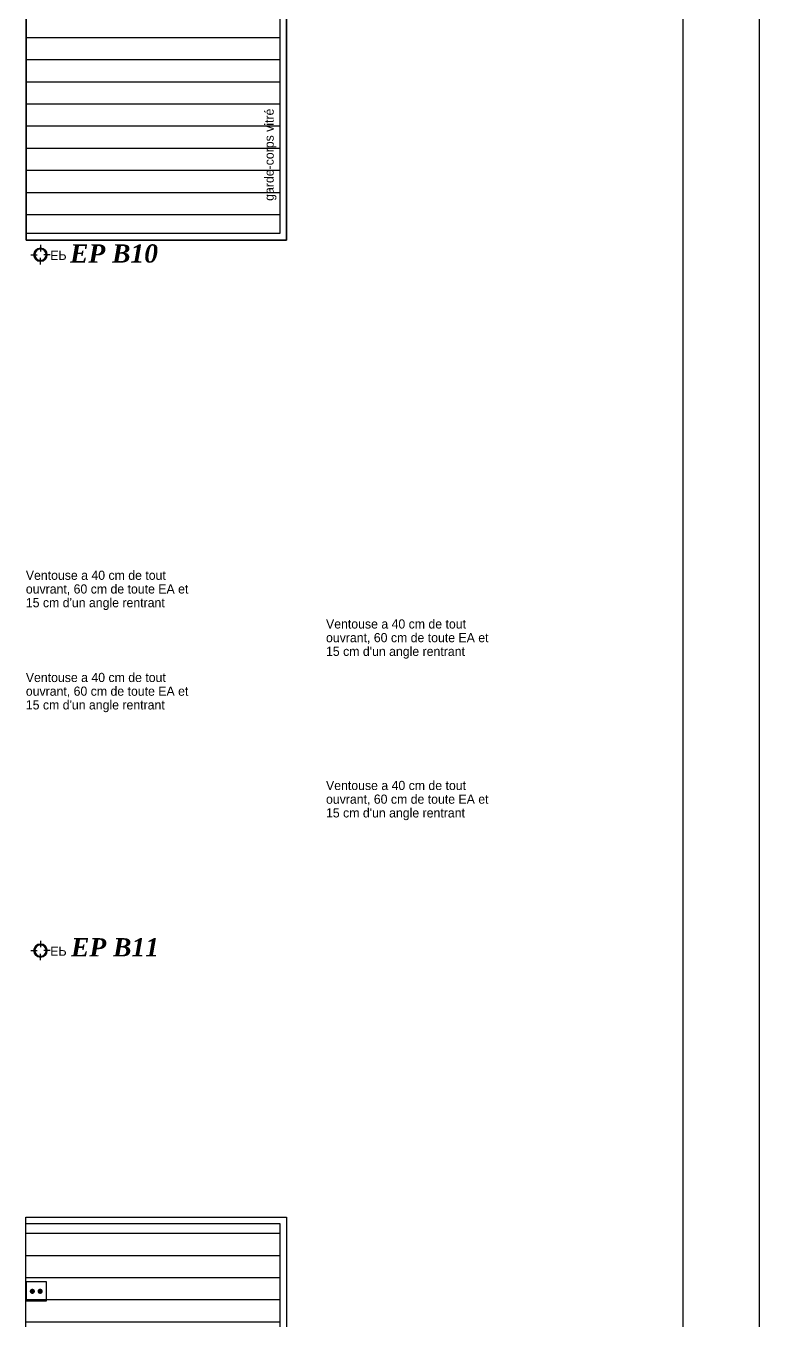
# Model space of a CAD drawing. Header units: centimetres. Extents: x -58072 to 12532, y -30603 to 6224.
# Drawn here: x 11968 to 12532, y 2738 to 3732 of the extents above; entities that cross this region are included whole.
import ezdxf

# ---------------------------------------------------------------- set-up
doc = ezdxf.new("R2010")
doc.units = ezdxf.units.CM
for name, color, linetype in [('B GÈnÈral_Hatch', 252, 'Continuous'), ('B Général', 252, 'Continuous'), ('C ANNOTATIONS-prestations', 252, 'Continuous'), ('prlm-EAU-EPEXT', 145, 'Continuous'), ('prlm-MOD-PB', 123, 'Continuous')]:
    doc.layers.add(name, color=color, linetype=linetype)
doc.layers.add('prlm-ELEC-CFO', color=1, linetype='Continuous', lineweight=25)
doc.layers.add('prlm-ZCARTOUCHE', color=181, linetype='Continuous', lineweight=13)
doc.layers.add('prlm-ZEROPLOT', color=254, linetype='Continuous', plot=False)
doc.styles.add('Eurostile', font='Eurosti.TTF')
doc.styles.add('prlm-eau-ep', font='timesbi.ttf', dxfattribs={"height": 18})

# ---------------------------------------------------------------- blocks, each defined once
blk = doc.blocks.new('B 60.Balcon')
at = {"layer": 'B GÈnÈral_Hatch', "linetype": 'Continuous'}
h = blk.add_hatch(dxfattribs=at)
h.set_pattern_fill('H_BARDAGE V 150', color=256, style=0, pattern_type=2)
h.set_pattern_definition([(90, (0, 0), (17, 0), [])])
h.paths.add_polyline_path([(-220, 110), (220, 110), (220, -85), (-220, -85)])
at = {"layer": 'B Général', "linetype": 'Continuous', "flags": 128}
for points in [[(-225, 110), (225, 110), (225, -90), (-225, -90)], [(-220, 110), (220, 110), (220, -85), (-220, -85)]]:
    blk.add_lwpolyline(points, close=True, dxfattribs=at)
at = {"layer": 'C ANNOTATIONS-prestations', "line_spacing_factor": 0.894578, "style": 'Eurostile'}
for s, insert, char_height, attachment_point in [('balcon 8,6m{\\H0.6667x;\\S2 ^ ;}', (47.16, 38.55), 9.4074, 3), ('platelage bois', (-32.26, 25.01), 7.0556, 1), ('garde-corps vitré', (-194.9, -73.14), 7.0556, 1)]:
    blk.add_mtext(s, dxfattribs=dict(at, insert=insert, char_height=char_height, attachment_point=attachment_point))
blk = doc.blocks.new('xi.txt-venthor')
at = {"layer": 'B Général', "insert": (230.58, -65.81), "char_height": 7.0556, "width": 134.924, "attachment_point": 1, "line_spacing_factor": 0.894578, "style": 'Eurostile'}
blk.add_mtext("Ventouse a 40 cm de tout ouvrant, 60 cm de toute EA et 15 cm d'un angle rentrant", dxfattribs=at)
blk = doc.blocks.new('B 60.EP')
at = {"layer": 'B Général', "linetype": 'Continuous'}
for p, q in [((-7.5, 0), (-2.5, 0)), ((0, 7.5), (0, 2.5)), ((7.5, 0), (2.5, 0)), ((0, -7.5), (0, -2.5))]:
    blk.add_line(p, q, dxfattribs=at)
at = {"layer": 'B Général', "linetype": 'Continuous', "flags": 128}
for points in [[(-5, 0, -1), (5, 0, -1)], [(-4.33, 0, -1), (4.33, 0, -1)]]:
    blk.add_lwpolyline(points, format="xyb", close=True, dxfattribs=at)
at = {"layer": 'C ANNOTATIONS-prestations', "insert": (7.5, 3.99), "char_height": 7.056, "attachment_point": 1, "line_spacing_factor": 0.894578, "style": 'Eurostile'}
blk.add_mtext('EP', dxfattribs=at)
blk = doc.blocks.new('xi.epext')
at = {"layer": 'prlm-EAU-EPEXT', "color": 0, "linetype": 'ByBlock', "lineweight": -2}
blk.add_circle((0, 0), 5, dxfattribs=at)
blk = doc.blocks.new('xi.PC-EXT')
at = {"layer": 'prlm-ELEC-CFO', "color": 0, "linetype": 'ByBlock', "lineweight": -2, "flags": 128}
blk.add_lwpolyline([(-7.5, 7.5), (7.5, 7.5), (7.5, -7.5), (-7.5, -7.5)], close=True, dxfattribs=at)
at = {"layer": 'prlm-ELEC-CFO', "color": 0, "linetype": 'ByBlock', "lineweight": 5, "const_width": 2}
for points in [[(-4, 0, 1), (-2, 0, 1)], [(2, 0, 1), (4, 0, 1)]]:
    blk.add_lwpolyline(points, format="xyb", close=True, dxfattribs=at)

msp = doc.modelspace()

# ---------------------------------------------------------------- linework, layer by layer
at = {"layer": 'prlm-ZCARTOUCHE', "lineweight": 25}
for points in [[(2771.907, 5993.518), (12531.708, 5993.518), (12531.708, 1791.987), (2771.907, 1791.987)], [(2820.804, 5944.663), (12473.032, 5944.663), (12473.032, 1850.613), (2820.804, 1850.613)]]:
    msp.add_lwpolyline(points, close=True, dxfattribs=at)
at = {"layer": 'prlm-ZEROPLOT'}
msp.add_lwpolyline([(12168.657, 4017.434), (11968.657, 4017.434), (11968.657, 3567.434), (12168.657, 3567.434)], close=True, dxfattribs=at)

# ---------------------------------------------------------------- block references
at = {"layer": 'B Général', "rotation": 90}
for p in [(12078.657, 3792.434), (12078.551, 2592.434)]:
    msp.add_blockref('B 60.Balcon', p, dxfattribs=at)
at = {"layer": 'B Général', "xscale": -1, "rotation": 180}
for p in [(11979.695, 3556.184), (11979.695, 3022)]:
    msp.add_blockref('B 60.EP', p, dxfattribs=at)
at = {"layer": 'C ANNOTATIONS-prestations'}
for p in [(11737.869, 3379.455), (11737.869, 3301)]:
    msp.add_blockref('xi.txt-venthor', p, dxfattribs=at)
at = {"layer": 'prlm-EAU-EPEXT'}
for p in [(11979.695, 3556.184), (11979.695, 3022)]:
    msp.add_blockref('xi.epext', p, dxfattribs=at)
at = {"layer": 'prlm-ELEC-CFO'}
msp.add_blockref('xi.PC-EXT', (11976.445, 2760.421), dxfattribs=at)
at = {"layer": 'prlm-MOD-PB', "ltscale": 50}
for p in [(11968.445, 3342.082), (11968.445, 3218.091)]:
    msp.add_blockref('xi.txt-venthor', p, dxfattribs=at)

# ---------------------------------------------------------------- texts
at = {"layer": 'prlm-EAU-EPEXT', "char_height": 14, "width": 86.19473, "attachment_point": 1, "style": 'prlm-eau-ep'}
for s, insert in [('EP B10', (12002.386, 3564.135)), ('EP B11', (12003.148, 3031.539))]:
    msp.add_mtext(s, dxfattribs=dict(at, insert=insert))

doc.saveas('drawing.dxf')
